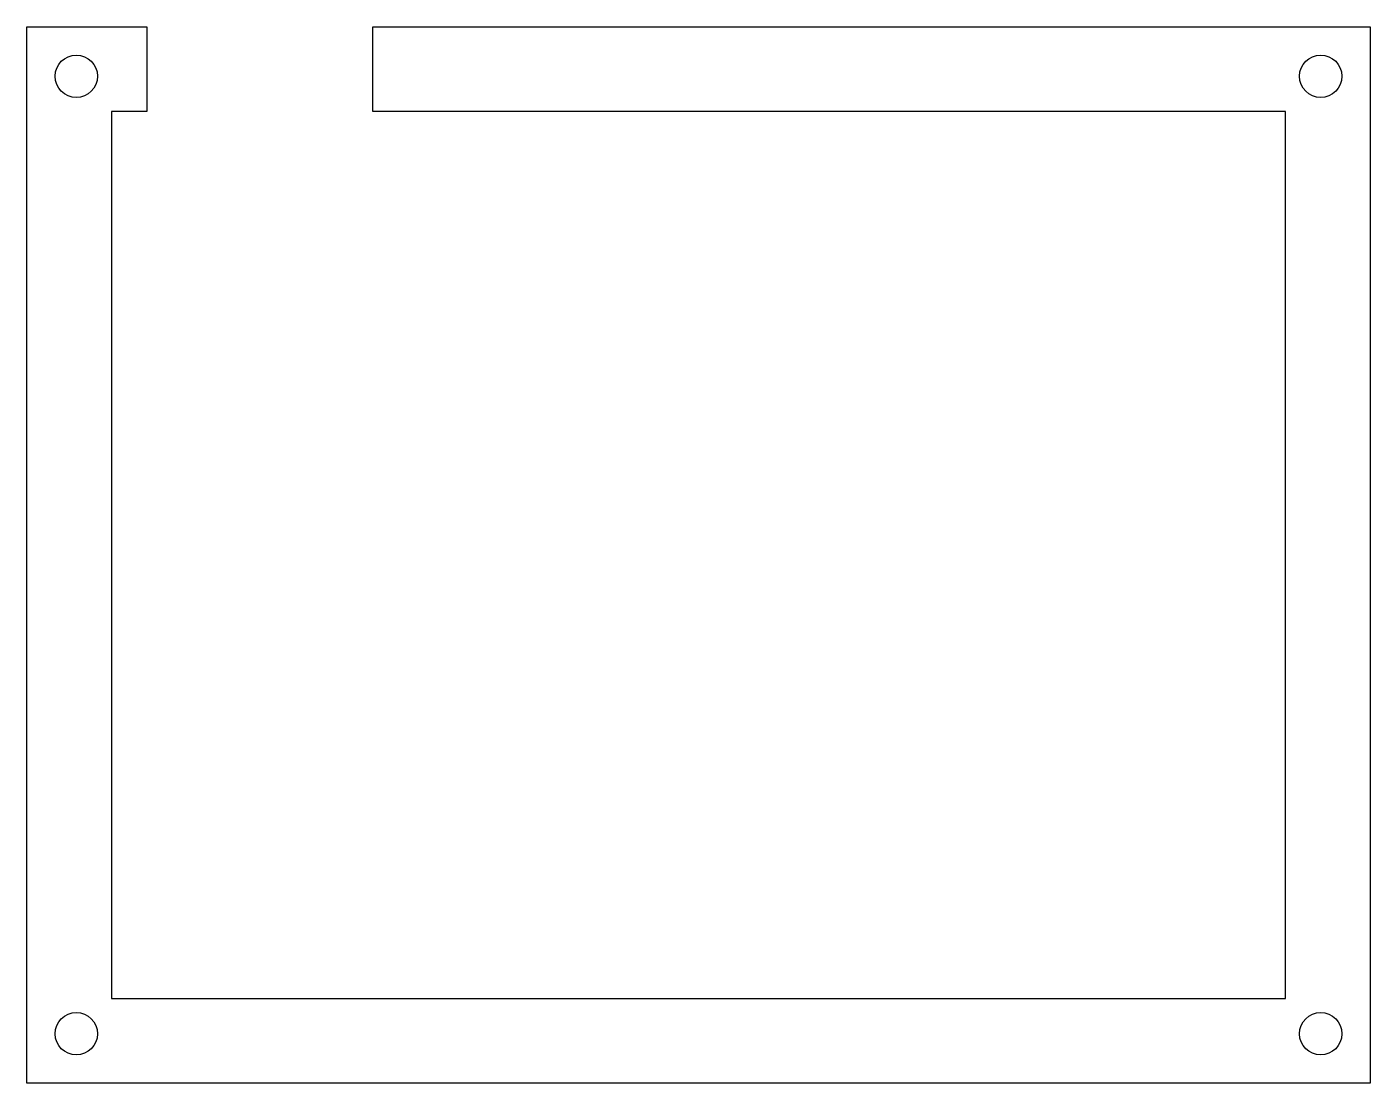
# Model space of a CAD drawing. Header units: millimetres. Extents: x -6 to 89.2, y -6 to 68.8.
import ezdxf

# ---------------------------------------------------------------- set-up
doc = ezdxf.new("R2010")
doc.units = ezdxf.units.MM
doc.layers.get('0').update_dxf_attribs({"linetype": 'CONTINUOUS'})

msp = doc.modelspace()

# ---------------------------------------------------------------- linework, layer by layer
msp.add_lwpolyline([(83.16, 0), (83.16, 62.84), (18.507, 62.84), (18.507, 68.84), (89.16, 68.84), (89.16, -6), (-6, -6), (-6, 68.84), (2.5, 68.84), (2.5, 67.84), (2.5, 62.84), (0, 62.84), (0, 0)], close=True)
for centre in [(-2.5, 65.34), (85.66, 65.34), (-2.5, -2.5), (85.66, -2.5)]:
    msp.add_circle(centre, 1.5)

doc.saveas('drawing.dxf')
